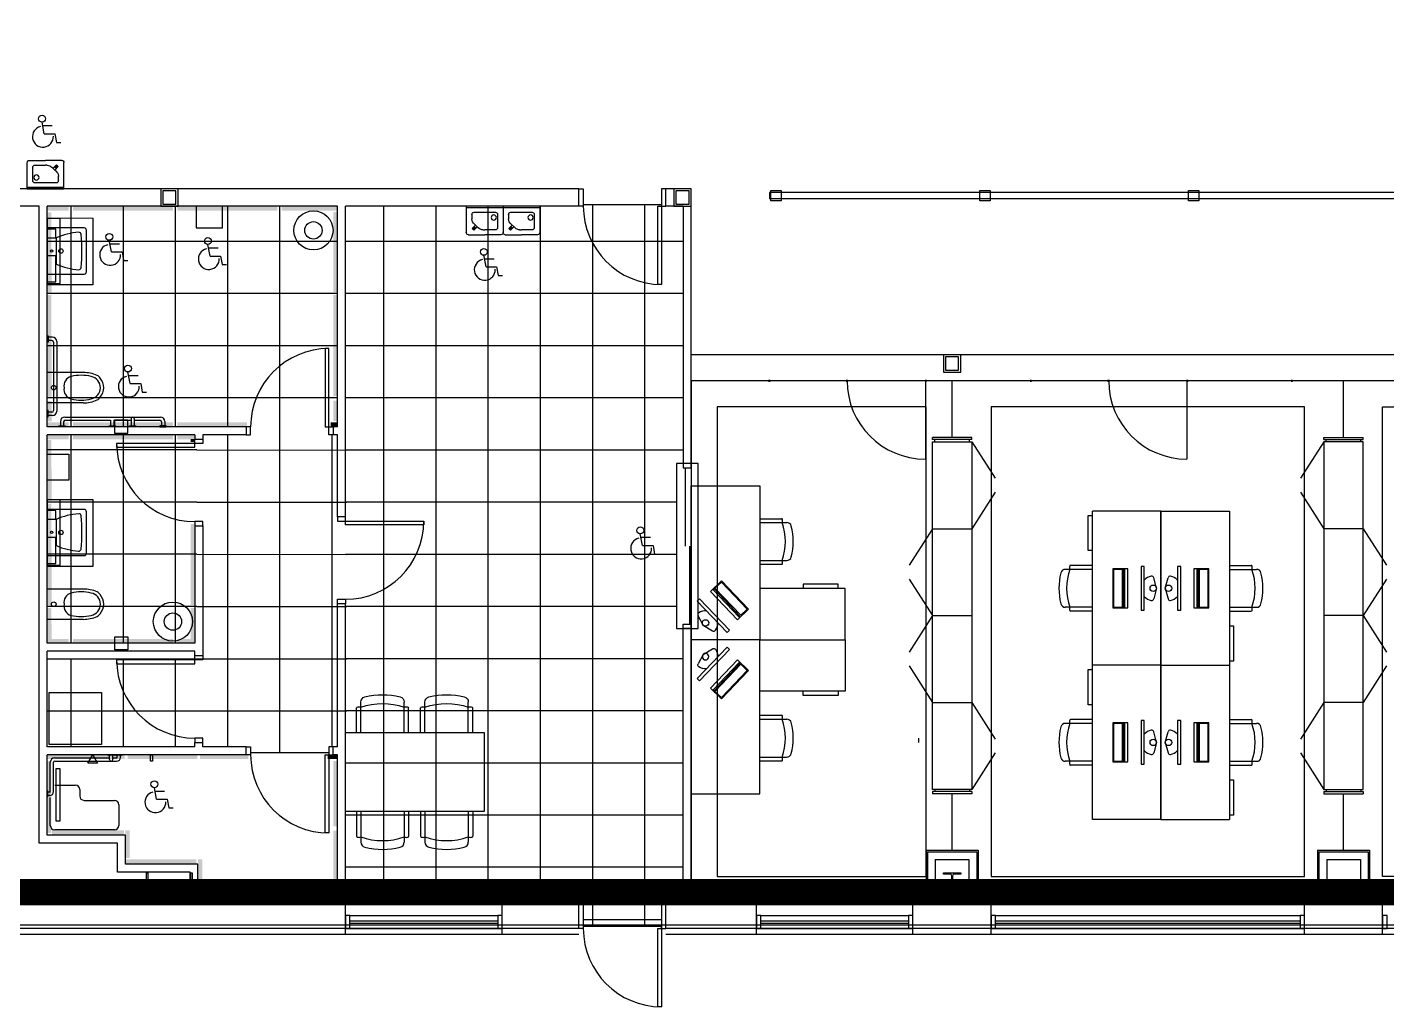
# Model space of a CAD drawing. Header units: inches. Extents: x -233729 to 737493, y -275239 to 196021.
# Drawn here: x 518269 to 534152, y -3714 to 7735 of the extents above; entities that cross this region are included whole.
import ezdxf

# ---------------------------------------------------------------- set-up
doc = ezdxf.new("R2010")
doc.units = ezdxf.units.IN
doc.header["$MEASUREMENT"] = 0
doc.linetypes.add('SHIDDEN', pattern=[0.09375, 0.0625, -0.03125])
for name, color, linetype in [('_FL_AREAS', 92, 'Continuous'), ('_FL_NEW WH_WALLS', 1, 'Continuous'), ('CONT-L', 2, 'Continuous'), ('FURN', 5, 'Continuous')]:
    doc.layers.add(name, color=color, linetype=linetype)
doc.layers.add('PR-BLDG', color=18, linetype='Continuous', lineweight=30)

# ---------------------------------------------------------------- blocks, each defined once
blk = doc.blocks.new('A$Cd2fab3cb')
at = {"layer": 'PR-BLDG', "const_width": 1}
blk.add_lwpolyline([(-568.842, -884.207), (-414.586, 67.217), (0, 0), (-154.28, -951.574), (-568.867, -884.357)], dxfattribs=at)
blk = doc.blocks.new('ewc')
at = {"layer": 'CONT-L'}
for p, q in [((-8.45, 0), (8.45, 0)), ((-8.45, 0), (-8.45, -12.1)), ((8.45, 0), (8.45, -12.1)), ((-8.45, -0.75), (8.45, -0.75)), ((-5.9, -3.75), (-5.9, -9.9)), ((4.9, -2.75), (-4.9, -2.75)), ((5.9, -3.75), (5.9, -5.87)), ((-4.9, -10.9), (0, -10.9)), ((0.74, -10.9), (0, -10.9)), ((4.72, -8.2), (2.94, -9.98)), ((4.97, -11.02), (3.44, -9.48)), ((4.88, -9.29), (4.06, -10.11)), ((5.03, -9.43), (4.21, -10.25)), ((5.79, -10.2), (4.26, -8.66)), ((5.79, -10.2), (4.97, -11.02)), ((-7.45, -13.1), (0, -13.1)), ((7.45, -13.1), (0, -13.1))]:
    blk.add_line(p, q, dxfattribs=at)
for centre, radius in [((-4.18, -5.23), 1.19), ((4.97, -10.2), 0.371)]:
    blk.add_circle(centre, radius, dxfattribs=at)
for centre, radius, start, end in [((-4.9, -3.75), 1, 90, 180), ((2.92, -5.83), 2.98, 307.24504, 359.22069), ((4.9, -3.75), 1, 0, 90), ((-7.45, -12.1), 1, 180, 270), ((-4.9, -9.9), 1, 180, 270), ((0.63, -7.47), 3.41, 272.77094, 312.46909), ((7.45, -12.1), 1, 270, 0)]:
    blk.add_arc(centre, radius, start, end, dxfattribs=at)
blk = doc.blocks.new('HC')
at = {"layer": 'CONT-L'}
for p, q in [((-0.23, 0), (-1.24, 5.33)), ((-0.85, 3.73), (3.46, 3.73)), ((-0.23, 0), (4.63, 0)), ((4.63, 0), (5.37, -3.97)), ((5.37, -3.97), (7.34, -3.97))]:
    blk.add_line(p, q, dxfattribs=at)
blk.add_circle((-1.24, 6.91), 1.58, dxfattribs=at)
blk.add_arc((-0.82, -1.36), 4.81, 103.34245, 2.70202, dxfattribs=at)
blk = doc.blocks.new('COMPUTER')
at = {"layer": 'FURN'}
for q in [(18.84, 4.82), (18.84, -4.82)]:
    blk.add_line((20.12, 0), q, dxfattribs=at)
for points in [[(7, 9), (0, 9), (0, -9), (7, -9)], [(0.37, -8.63), (4.5, -8.63), (4.5, 8.62), (0.37, 8.62)], [(5, -8.63), (5.62, -8.63), (5.62, 8.62), (5, 8.62)], [(14.5, 10), (13, 10), (13, -10), (14.5, -10)]]:
    blk.add_lwpolyline(points, close=True, dxfattribs=at)
blk.add_circle((18.62, 0), 1.5, dxfattribs=at)
for centre, radius, start, end in [((18.62, 0), 5.62, 99.35592, 137.16657), ((17.87, 4.56), 1, 14.93142, 99.35592), ((18.62, 0), 5.62, 222.83343, 260.64408), ((17.87, -4.56), 1, 260.64408, 345.06858)]:
    blk.add_arc(centre, radius, start, end, dxfattribs=at)
blk = doc.blocks.new('wall hung wc')
at = {"layer": 'CONT-L'}
for p, q in [((-6.98, -16.63), (-6.98, -0.06)), ((-6.98, -0.06), (6.98, -0.06)), ((6.98, -16.63), (6.98, -0.06))]:
    blk.add_line(p, q, dxfattribs=at)
blk.add_circle((0, -3.06), 1.07, dxfattribs=at)
for centre, radius, start, end in [((13.31, -15.68), 19.02, 165.90349, 194.09651), ((-0.9, -12.11), 4.36, 78.0886, 165.90349), ((0.9, -12.11), 4.36, 14.09651, 101.9114), ((-13.31, -15.68), 19.02, 345.90349, 14.09651), ((8.2, -16.75), 15.18, 179.55, 204.34061), ((-8.2, -16.75), 15.18, 335.65939, 0.45), ((-2.27, -21.49), 3.68, 204.34061, 234.38619), ((-0.12, -19.43), 5.09, 190.02011, 271.39518), ((0.55, -17.55), 8.53, 234.38619, 266.29734), ((0.12, -19.43), 5.09, 268.60482, 349.97989), ((-0.55, -17.55), 8.53, 273.70266, 305.61381), ((2.27, -21.49), 3.68, 305.61381, 335.65939)]:
    blk.add_arc(centre, radius, start, end, dxfattribs=at)
blk = doc.blocks.new('20x18lav')
at = {"layer": 'CONT-L'}
for points in [[(-9.96, -15.98, 0.414214), (-8.96, -16.98), (8.96, -16.98, 0.414214), (9.96, -15.98), (9.96, 0), (-9.96, 0)], [(-8.08, -13.62, 0.410825), (-7.17, -14.69, 0.044344), (7.17, -14.71, 0.411295), (8.08, -13.63, 0.084866), (5.64, -3.93), (-5.64, -3.93, 0.084515)]]:
    blk.add_lwpolyline(points, format="xyb", close=True, dxfattribs=at)
for centre, radius in [((0, -5.96), 0.945), ((0, -1.96), 0.509)]:
    blk.add_circle(centre, radius, dxfattribs=at)
blk = doc.blocks.new('48grab')
at = {"layer": 'CONT-L'}
for p, q in [((-24.5625, 0.5), (-21.6875, 0.5)), ((-24.5625, 0), (-24.5625, 0.5)), ((-21.6875, 0), (-24.5625, 0)), ((-23.875, 2.5), (-23.875, 0.5)), ((-22.375, 2.25), (-22.375, 0.5)), ((-21.875, 4.5), (22.125, 4.5)), ((-21.6875, 0.5), (-21.6875, 0)), ((-21.625, 3), (-0.75, 3)), ((-1.4375, 0), (-1.4375, 0.5)), ((-1.4375, 0.5), (1.4375, 0.5)), ((1.4375, 0), (-1.4375, 0)), ((-0.75, 3), (-0.75, 0.5)), ((0.75, 3), (8.625, 3)), ((0.75, 3), (0.75, 0.5)), ((1.4375, 0.5), (1.4375, 0)), ((7.9375, 0), (7.9375, 0.5)), ((7.9375, 0.5), (10.8125, 0.5)), ((10.8125, 0), (7.9375, 0)), ((8.625, 3.75), (8.625, 0.5)), ((10.125, 3.75), (10.125, 0.5)), ((10.125, 3), (21.875, 3)), ((10.8125, 0.5), (10.8125, 0)), ((21.9375, 0.5), (21.9375, 0)), ((24.8125, 0.5), (21.9375, 0.5)), ((21.9375, 0), (24.8125, 0)), ((22.625, 2.25), (22.625, 0.5)), ((24.125, 2.5), (24.125, 0.5)), ((24.8125, 0), (24.8125, 0.5))]:
    blk.add_line(p, q, dxfattribs=at)
for centre, radius, start, end in [((-21.875, 2.5), 2, 90, 180), ((-21.625, 2.25), 0.75, 90, 180), ((9.375, 3.75), 0.75, 0, 180), ((21.875, 2.25), 0.75, 0, 90), ((22.125, 2.5), 2, 0, 90)]:
    blk.add_arc(centre, radius, start, end, dxfattribs=at)
blk = doc.blocks.new('36GRAB')
at = {"layer": 'CONT-L'}
for p, q in [((-18.6875, 0), (-18.6875, 0.5)), ((-18.6875, 0.5), (-15.8125, 0.5)), ((-15.8125, 0), (-18.6875, 0)), ((-18, 2.5), (-18, 0.5)), ((-16.5, 2.25), (-16.5, 0.5)), ((-16, 4.5), (16, 4.5)), ((-15.8125, 0.5), (-15.8125, 0)), ((-15.75, 3), (15.75, 3)), ((18.625, 0.5), (15.75, 0.5)), ((15.75, 0.5), (15.75, 0)), ((15.75, 0), (18.625, 0)), ((16.5, 2.25), (16.5, 0.5)), ((18, 2.5), (18, 0.5)), ((18.625, 0), (18.625, 0.5))]:
    blk.add_line(p, q, dxfattribs=at)
for centre, radius, start, end in [((-16, 2.5), 2, 90, 180), ((-15.75, 2.25), 0.75, 90, 180), ((15.75, 2.25), 0.75, 0, 90), ((16, 2.5), 2, 0, 90)]:
    blk.add_arc(centre, radius, start, end, dxfattribs=at)
blk = doc.blocks.new('A$C61e42c62')
at = {"layer": '_FL_NEW WH_WALLS'}
h = blk.add_hatch(color=256, dxfattribs=at)
h.dxf.hatch_style = 1
h.paths.add_polyline_path([(3565.68, 3072.83), (3555.75, 3072.83), (3555.75, 3070.83), (3565.68, 3070.83)])
h = blk.add_hatch(color=256, dxfattribs=at)
h.dxf.hatch_style = 1
h.paths.add_polyline_path([(3613.68, 3072.83), (3567.68, 3072.83), (3567.68, 3070.83), (3613.68, 3070.83)])
h = blk.add_hatch(color=256, dxfattribs=at)
h.dxf.hatch_style = 1
h.paths.add_polyline_path([(3661.68, 3072.83), (3615.68, 3072.83), (3615.68, 3070.83), (3661.68, 3070.83)])
h = blk.add_hatch(color=256, dxfattribs=at)
h.dxf.hatch_style = 1
h.paths.add_polyline_path([(3689.38, 3072.83), (3663.68, 3072.83), (3663.68, 3070.83), (3689.38, 3070.83)])
h = blk.add_hatch(color=256, dxfattribs=at)
h.dxf.hatch_style = 1
h.paths.add_polyline_path([(3557.8, 3033.26), (3557.78, 3070.06), (3555.78, 3070.06), (3555.8, 3033.26)])
h = blk.add_hatch(color=256, dxfattribs=at)
h.dxf.hatch_style = 1
h.paths.add_polyline_path([(3689.39, 3033.34), (3689.37, 3070.13), (3687.37, 3070.13), (3687.39, 3033.34)])
h = blk.add_hatch(color=256, dxfattribs=at)
h.dxf.hatch_style = 1
h.paths.add_polyline_path([(3557.8, 2985.26), (3557.78, 3031.9), (3555.78, 3031.9), (3555.8, 2985.26)])
h = blk.add_hatch(color=256, dxfattribs=at)
h.dxf.hatch_style = 1
h.paths.add_polyline_path([(3689.39, 2985.34), (3689.37, 3031.97), (3687.37, 3031.97), (3687.39, 2985.34)])
h = blk.add_hatch(color=256, dxfattribs=at)
h.dxf.hatch_style = 1
h.paths.add_polyline_path([(3557.8, 2973.86), (3557.8, 2983.26), (3555.8, 2983.26), (3555.8, 2973.86)])
h = blk.add_hatch(color=256, dxfattribs=at)
h.dxf.hatch_style = 1
h.paths.add_polyline_path([(3689.39, 2973.94), (3689.39, 2983.34), (3687.39, 2983.34), (3687.39, 2973.94)])
h = blk.add_hatch(color=256, dxfattribs=at)
h.dxf.hatch_style = 1
h.paths.add_polyline_path([(3565.69, 2973.32), (3555.75, 2973.32), (3555.75, 2971.32), (3565.69, 2971.32)])
h = blk.add_hatch(color=256, dxfattribs=at)
h.dxf.hatch_style = 1
h.paths.add_polyline_path([(3613.69, 2973.32), (3567.69, 2973.32), (3567.69, 2971.32), (3613.69, 2971.32)])
h = blk.add_hatch(color=256, dxfattribs=at)
h.dxf.hatch_style = 1
h.paths.add_polyline_path([(3647.74, 2973.32), (3615.69, 2973.32), (3615.69, 2971.32), (3647.74, 2971.32)])
h = blk.add_hatch(color=256, dxfattribs=at)
h.dxf.hatch_style = 1
h.paths.add_polyline_path([(3689.38, 2973.32), (3686.24, 2973.32), (3686.24, 2971.32), (3689.38, 2971.32)])
h = blk.add_hatch(color=256, dxfattribs=at)
h.dxf.hatch_style = 1
h.paths.add_polyline_path([(3565.69, 2967.51), (3555.75, 2967.51), (3555.75, 2965.51), (3565.69, 2965.51)])
h = blk.add_hatch(color=256, dxfattribs=at)
h.dxf.hatch_style = 1
h.paths.add_polyline_path([(3557.8, 2937.28), (3557.78, 2965.22), (3555.78, 2965.22), (3555.8, 2937.28)])
h = blk.add_hatch(color=256, dxfattribs=at)
h.dxf.hatch_style = 1
h.paths.add_polyline_path([(3613.69, 2967.51), (3567.69, 2967.51), (3567.69, 2965.51), (3613.69, 2965.51)])
h = blk.add_hatch(color=256, dxfattribs=at)
h.dxf.hatch_style = 1
h.paths.add_polyline_path([(3623.75, 2967.51), (3615.69, 2967.51), (3615.69, 2965.51), (3623.75, 2965.51)])
h = blk.add_hatch(color=256, dxfattribs=at)
h.dxf.hatch_style = 1
h.paths.add_polyline_path([(3623.76, 2965.68), (3623.74, 2964.4), (3621.74, 2964.4), (3621.76, 2965.68)])
h = blk.add_hatch(color=256, dxfattribs=at)
h.dxf.hatch_style = 1
h.paths.add_polyline_path([(3557.8, 2889.28), (3557.78, 2935.92), (3555.78, 2935.92), (3555.8, 2889.28)])
h = blk.add_hatch(color=256, dxfattribs=at)
h.dxf.hatch_style = 1
h.paths.add_polyline_path([(3623.76, 2889.28), (3623.74, 2926.61), (3621.74, 2926.61), (3621.76, 2889.28)])
h = blk.add_hatch(color=256, dxfattribs=at)
h.dxf.hatch_style = 1
h.paths.add_polyline_path([(3557.8, 2871.7), (3557.78, 2887.92), (3555.78, 2887.92), (3555.8, 2871.7)])
h = blk.add_hatch(color=256, dxfattribs=at)
h.dxf.hatch_style = 1
h.paths.add_polyline_path([(3623.76, 2871.7), (3623.74, 2887.92), (3621.74, 2887.92), (3621.76, 2871.7)])
h = blk.add_hatch(color=256, dxfattribs=at)
h.dxf.hatch_style = 1
h.paths.add_polyline_path([(3565.69, 2873.71), (3555.75, 2873.71), (3555.75, 2871.71), (3565.69, 2871.71)])
h = blk.add_hatch(color=256, dxfattribs=at)
h.dxf.hatch_style = 1
h.paths.add_polyline_path([(3613.69, 2873.71), (3567.69, 2873.71), (3567.69, 2871.71), (3613.69, 2871.71)])
h = blk.add_hatch(color=256, dxfattribs=at)
h.dxf.hatch_style = 1
h.paths.add_polyline_path([(3623.75, 2873.71), (3615.69, 2873.71), (3615.69, 2871.71), (3623.75, 2871.71)])
h = blk.add_hatch(color=256, dxfattribs=at)
h.dxf.hatch_style = 1
h.paths.add_polyline_path([(3591.45, 2820.45), (3556, 2820.45), (3556, 2818.45), (3591.45, 2818.45)])
h = blk.add_hatch(color=256, dxfattribs=at)
h.dxf.hatch_style = 1
h.paths.add_polyline_path([(3624.79, 2820.46), (3592.76, 2820.46), (3592.76, 2818.46), (3624.79, 2818.46)])
h = blk.add_hatch(color=256, dxfattribs=at)
h.dxf.hatch_style = 1
h.paths.add_polyline_path([(3648.27, 2820.45), (3626.03, 2820.45), (3626.03, 2818.45), (3648.27, 2818.45)])
h = blk.add_hatch(color=256, dxfattribs=at)
h.dxf.hatch_style = 1
h.paths.add_polyline_path([(3689.41, 2820.44), (3684.84, 2820.44), (3684.84, 2818.44), (3689.41, 2818.44)])
h = blk.add_hatch(color=256, dxfattribs=at)
h.dxf.hatch_style = 1
h.paths.add_polyline_path([(3557.76, 2784.45), (3557.76, 2817.5), (3555.76, 2817.5), (3555.76, 2784.45)])
h = blk.add_hatch(color=256, dxfattribs=at)
h.dxf.hatch_style = 1
h.paths.add_polyline_path([(3689.45, 2787.46), (3689.43, 2817.59), (3687.43, 2817.59), (3687.45, 2787.46)])
h = blk.add_hatch(color=256, dxfattribs=at)
h.dxf.hatch_style = 1
h.paths.add_polyline_path([(3591.07, 2785.69), (3558.09, 2785.69), (3558.09, 2783.69), (3591.07, 2783.69)])
h = blk.add_hatch(color=256, dxfattribs=at)
h.dxf.hatch_style = 1
h.paths.add_polyline_path([(3593.81, 2772.94), (3593.81, 2785.7), (3591.81, 2785.7), (3591.81, 2772.94)])
h = blk.add_hatch(color=256, dxfattribs=at)
h.dxf.hatch_style = 1
h.paths.add_polyline_path([(3689.45, 2755.11), (3689.45, 2785.46), (3687.45, 2785.46), (3687.45, 2755.11)])
h = blk.add_hatch(color=256, dxfattribs=at)
h.dxf.hatch_style = 1
h.paths.add_polyline_path([(3624.35, 2772.32), (3591.82, 2772.32), (3591.82, 2770.32), (3624.35, 2770.32)])
h = blk.add_hatch(color=256, dxfattribs=at)
h.dxf.hatch_style = 1
h.paths.add_polyline_path([(3627.22, 2755.46), (3627.22, 2772.3), (3625.22, 2772.3), (3625.22, 2755.46)])
h = blk.add_hatch(color=256, dxfattribs=at)
h.dxf.hatch_style = 1
h.paths.add_polyline_path([(3658.19, 2754.64), (3625.2, 2754.64), (3625.2, 2752.64), (3658.19, 2752.64)])
h = blk.add_hatch(color=256, dxfattribs=at)
h.dxf.hatch_style = 1
h.paths.add_polyline_path([(3689.41, 2754.64), (3659.52, 2754.64), (3659.52, 2752.64), (3689.41, 2752.64)])
for p, q in [((3800.37, 3080.82), (3460.92, 3080.82)), ((3852, 3080.82), (3840.37, 3080.82)), ((3852, 2954.45), (3852, 3080.82)), ((3552.12, 3072.82), (3540.12, 3072.82)), ((3552.12, 2779.82), (3552.12, 3072.82)), ((3555.75, 2971.32), (3555.75, 3072.82)), ((3689.38, 3072.82), (3555.75, 3072.82)), ((3566.69, 3072.82), (3566.69, 2971.32)), ((3590.69, 3072.82), (3590.69, 2971.32)), ((3614.69, 3072.82), (3614.69, 2971.32)), ((3638.69, 3072.82), (3638.69, 2971.32)), ((3662.69, 3072.82), (3662.69, 2971.32)), ((3689.38, 2971.32), (3689.38, 3072.82)), ((3800.37, 3072.82), (3693, 3072.82)), ((3693, 2929.94), (3693, 3072.82)), ((3710.69, 2752.45), (3710.69, 3072.82)), ((3734.69, 2752.45), (3734.69, 3072.82)), ((3758.69, 2752.45), (3758.69, 3072.82)), ((3758.69, 2752.45), (3758.69, 3072.82)), ((3782.69, 2752.45), (3782.69, 3072.82)), ((3802.37, 3073.62), (3838.37, 3073.62)), ((3806.69, 2741.45), (3806.69, 3073.62)), ((3830.69, 2741.45), (3830.69, 3073.62)), ((3848.37, 3072.82), (3840.37, 3072.82)), ((3555.75, 3067.42), (3576.75, 3067.39)), ((3576.75, 3067.39), (3576.75, 3036.6)), ((3689.38, 3056.63), (3555.75, 3056.63)), ((3848.37, 3056.63), (3693, 3056.63)), ((3576.75, 3036.6), (3555.75, 3036.6)), ((3689.38, 3032.63), (3555.75, 3032.63)), ((3848.37, 3032.63), (3693, 3032.63)), ((3689.38, 3008.63), (3555.75, 3008.63)), ((3848.37, 3008.63), (3693, 3008.63)), ((5064.03, 3004.45), (3852, 3004.45)), ((3923.7, 2992.45), (3852, 2992.45)), ((3887.68, 2992.95), (3887.68, 2991.95)), ((3888, 2992.95), (3888, 2991.95)), ((3923.37, 2992.95), (3923.37, 2991.95)), ((3923.7, 2992.95), (3923.7, 2991.95)), ((3959.7, 2992.95), (3959.7, 2991.95)), ((4044, 2992.45), (3959.7, 2992.45)), ((3959.7, 2992.45), (3959.7, 2956.45)), ((3959.9, 2992.95), (3959.9, 2991.95)), ((3972, 2966.45), (3972, 2992.45)), ((4008, 2992.95), (4008, 2991.95)), ((4008.21, 2992.95), (4008.21, 2991.95)), ((4043.67, 2992.95), (4043.67, 2991.95)), ((4044, 2992.95), (4044, 2991.95)), ((4080, 2992.95), (4080, 2991.95)), ((4224.5, 2992.45), (4080, 2992.45)), ((4080, 2992.45), (4080, 2956.45)), ((4080.2, 2992.95), (4080.2, 2991.95)), ((4128, 2992.95), (4128, 2991.95)), ((4128.26, 2992.95), (4128.26, 2991.95)), ((4152, 2966.45), (4152, 2992.45)), ((3689.38, 2984.63), (3555.75, 2984.63)), ((3848.37, 2984.63), (3693, 2984.63)), ((3647.38, 2971.32), (3555.75, 2971.32)), ((3662.69, 2971.32), (3662.69, 2821.47)), ((3689.38, 2971.32), (3687.37, 2971.32)), ((3555.75, 2871.7), (3555.75, 2967.7)), ((3623.75, 2967.7), (3555.75, 2967.7)), ((3566.69, 2967.7), (3566.69, 2871.7)), ((3590.69, 2967.7), (3590.69, 2871.7)), ((3614.69, 2967.7), (3614.69, 2871.7)), ((3623.75, 2967.7), (3623.75, 2965.7)), ((3627.37, 2967.7), (3627.37, 2965.7)), ((3647.38, 2967.7), (3627.37, 2967.7)), ((3638.69, 2967.7), (3638.69, 2824.07)), ((3686.69, 2967.7), (3686.69, 2824.07)), ((3689.38, 2967.7), (3687.37, 2967.7)), ((3689.38, 2929.94), (3689.38, 2967.7)), ((3981, 2966.45), (3963, 2966.45)), ((3963, 2965.45), (3963, 2966.45)), ((3981, 2965.45), (3963, 2965.45)), ((3964, 2964.45), (3964, 2965.45)), ((3980, 2964.45), (3980, 2965.45)), ((3981, 2965.45), (3981, 2966.45)), ((3981, 2964.45), (3991.82, 2947.62)), ((4143, 2964.45), (4132.18, 2947.62)), ((4143, 2966.45), (4161, 2966.45)), ((4143, 2965.45), (4143, 2966.45)), ((4143, 2965.45), (4161, 2965.45)), ((4144, 2964.45), (4144, 2965.45)), ((4160, 2964.45), (4160, 2965.45)), ((4161, 2965.45), (4161, 2966.45)), ((3624.69, 2960.65), (3555.75, 2960.65)), ((3624.69, 2960.65), (3693.69, 2960.63)), ((3848.37, 2960.63), (3693, 2960.63)), ((3849.19, 2952.45), (3849.19, 2916.45)), ((3852, 2873.31), (3852, 2944.18)), ((3852, 2944.18), (3883.5, 2944.18)), ((3883.5, 2944.18), (3883.5, 2873.31)), ((3991.82, 2941.27), (3981, 2924.45)), ((4132.18, 2941.27), (4143, 2924.45)), ((3555.75, 2937.91), (3576.75, 2937.88)), ((3624.69, 2936.65), (3555.75, 2936.65)), ((3576.75, 2937.88), (3576.75, 2907.09)), ((3624.69, 2936.65), (3693.69, 2936.63)), ((3845.19, 2936.63), (3693, 2936.63)), ((3883.5, 2929.04), (3893.59, 2929.04)), ((3883.5, 2927.27), (3895.96, 2927.27)), ((4034.53, 2914.33), (4034.53, 2930.48)), ((4034.53, 2930.48), (4036.5, 2930.48)), ((4068, 2932.45), (4036.5, 2932.45)), ((4036.5, 2861.57), (4036.5, 2932.45)), ((4068, 2932.45), (4068, 2861.57)), ((4068, 2861.57), (4068, 2932.45)), ((4068, 2932.45), (4099.5, 2932.45)), ((4099.5, 2932.45), (4099.5, 2861.57)), ((3623.75, 2925.7), (3623.75, 2871.7)), ((3627.37, 2925.7), (3627.37, 2866.07)), ((3963, 2924.45), (3952.18, 2907.62)), ((3963, 2924.45), (3981, 2924.45)), ((4161, 2924.45), (4143, 2924.45)), ((4161, 2924.45), (4171.82, 2907.62)), ((3851.19, 2916.45), (3851.19, 2880.45)), ((4036.5, 2914.33), (4034.53, 2914.33)), ((3624.69, 2912.65), (3555.75, 2912.65)), ((3624.69, 2912.65), (3693.69, 2912.63)), ((3845.19, 2912.63), (3693, 2912.63)), ((3883.5, 2909.82), (3895.96, 2909.82)), ((3883.5, 2908.05), (3893.59, 2908.05)), ((3576.75, 2907.09), (3555.75, 2907.09)), ((4036.5, 2905.73), (4024.03, 2905.73)), ((4036.5, 2907.5), (4026.4, 2907.5)), ((4099.5, 2907.5), (4109.6, 2907.5)), ((4099.5, 2905.73), (4111.97, 2905.73)), ((3922.87, 2896.94), (3883.5, 2896.94)), ((3919.61, 2898.9), (3903.47, 2898.9)), ((3903.47, 2898.9), (3903.47, 2896.94)), ((3919.61, 2896.94), (3919.61, 2898.9)), ((3922.87, 2873.31), (3922.87, 2896.94)), ((3952.18, 2901.27), (3963, 2884.45)), ((4171.82, 2901.27), (4161, 2884.45)), ((3689.38, 2824.07), (3689.38, 2889.94)), ((3693, 2752.45), (3693, 2889.94)), ((3624.69, 2888.65), (3555.75, 2888.65)), ((3624.69, 2888.65), (3693.69, 2888.63)), ((3845.19, 2888.63), (3693, 2888.63)), ((3963, 2884.45), (3952.18, 2867.62)), ((3963, 2884.45), (3981, 2884.45)), ((4036.5, 2888.28), (4024.03, 2888.28)), ((4036.5, 2886.51), (4026.4, 2886.51)), ((4099.5, 2888.28), (4111.97, 2888.28)), ((4099.5, 2886.51), (4109.6, 2886.51)), ((4161, 2884.45), (4143, 2884.45)), ((4161, 2884.45), (4171.82, 2867.62)), ((3848.37, 2752.45), (3848.37, 2878.45)), ((3852, 2752.45), (3852, 2878.45)), ((4099.5, 2879.68), (4101.47, 2879.68)), ((4101.47, 2879.68), (4101.47, 2863.54)), ((3623.75, 2871.7), (3555.75, 2871.7)), ((3883.5, 2873.31), (3852, 2873.31)), ((3852, 2873.31), (3852, 2802.45)), ((3883.5, 2873.31), (3852, 2873.31)), ((3883.5, 2802.45), (3883.5, 2873.31)), ((3883.5, 2873.31), (3922.87, 2873.31)), ((3883.5, 2873.31), (3922.87, 2873.31)), ((3922.87, 2873.31), (3922.87, 2849.69)), ((3555.75, 2824.07), (3555.75, 2868.07)), ((3623.75, 2868.07), (3555.75, 2868.07)), ((3555.75, 2864.63), (3693.69, 2864.63)), ((3566.69, 2864.63), (3566.69, 2824.07)), ((3590.69, 2864.63), (3590.69, 2824.07)), ((3614.69, 2864.63), (3614.69, 2824.07)), ((3623.75, 2866.07), (3623.75, 2868.07)), ((3627.37, 2864.07), (3623.75, 2864.07)), ((3848.37, 2864.63), (3693, 2864.63)), ((3952.18, 2861.27), (3963, 2844.45)), ((4034.53, 2843.46), (4034.53, 2859.6)), ((4034.53, 2859.6), (4036.5, 2859.6)), ((4068, 2861.57), (4036.5, 2861.57)), ((4036.5, 2790.7), (4036.5, 2861.57)), ((4068, 2861.57), (4036.5, 2861.57)), ((4068, 2790.7), (4068, 2861.57)), ((4068, 2861.57), (4068, 2790.7)), ((4068, 2861.57), (4099.5, 2861.57)), ((4068, 2790.7), (4068, 2861.57)), ((4068, 2861.57), (4099.5, 2861.57)), ((4101.47, 2863.54), (4099.5, 2863.54)), ((4099.5, 2861.57), (4099.5, 2790.7)), ((4171.82, 2861.27), (4161, 2844.45)), ((3922.87, 2849.69), (3883.5, 2849.69)), ((3903.47, 2847.72), (3903.47, 2849.69)), ((3919.61, 2847.72), (3903.47, 2847.72)), ((3919.61, 2849.69), (3919.61, 2847.72)), ((3555.75, 2840.63), (3693.69, 2840.63)), ((3848.37, 2840.63), (3693, 2840.63)), ((3698.06, 2830.45), (3698.06, 2841.98)), ((3700.09, 2830.45), (3700.09, 2844.69)), ((3720.03, 2830.45), (3720.03, 2844.69)), ((3722.05, 2830.45), (3722.05, 2841.98)), ((3727.53, 2830.45), (3727.53, 2841.98)), ((3729.55, 2830.45), (3729.55, 2844.69)), ((3749.49, 2830.45), (3749.49, 2844.69)), ((3751.52, 2830.45), (3751.52, 2841.98)), ((3963, 2844.45), (3981, 2844.45)), ((3981, 2844.45), (3991.82, 2827.62)), ((4036.5, 2843.46), (4034.53, 2843.46)), ((4143, 2844.45), (4132.18, 2827.62)), ((4161, 2844.45), (4143, 2844.45)), ((3883.5, 2838.57), (3893.59, 2838.57)), ((3883.5, 2836.8), (3895.96, 2836.8)), ((4036.5, 2834.86), (4024.03, 2834.86)), ((4036.5, 2836.63), (4026.4, 2836.63)), ((4099.5, 2836.63), (4109.6, 2836.63)), ((4099.5, 2834.86), (4111.97, 2834.86)), ((3757, 2830.45), (3693, 2830.45)), ((3693, 2794.45), (3693, 2830.45)), ((3693, 2794.45), (3693, 2830.45)), ((3757, 2794.45), (3757, 2830.45)), ((3757, 2794.45), (3757, 2830.45)), ((3956.75, 2826.07), (3956.75, 2828.04)), ((3623.75, 2824.07), (3555.75, 2824.07)), ((3647.38, 2820.45), (3555.75, 2820.45)), ((3555.75, 2783.45), (3555.75, 2820.45)), ((3583.73, 2820.32), (3583.73, 2820.45)), ((3586.61, 2820.2), (3583.86, 2820.2)), ((3584.48, 2818.2), (3584.48, 2820.2)), ((3585.98, 2818.2), (3585.98, 2820.2)), ((3586.73, 2820.45), (3586.73, 2820.32)), ((3587.25, 2820.32), (3587.25, 2820.45)), ((3590.13, 2820.2), (3587.38, 2820.2)), ((3588, 2819.2), (3588, 2820.2)), ((3589.5, 2819.2), (3589.5, 2820.2)), ((3590.25, 2820.45), (3590.25, 2820.32)), ((3623.75, 2824.07), (3623.75, 2826.07)), ((3627.37, 2824.07), (3627.37, 2826.07)), ((3647.38, 2824.07), (3627.37, 2824.07)), ((3649.37, 2821.47), (3685.37, 2821.47)), ((3689.38, 2820.45), (3687.37, 2820.45)), ((3689.38, 2824.07), (3687.37, 2824.07)), ((3689.38, 2752.45), (3689.38, 2820.45)), ((3991.82, 2821.27), (3981, 2804.45)), ((4132.18, 2821.27), (4143, 2804.45)), ((3557.25, 2803.45), (3557.25, 2816.95)), ((3558.75, 2803.45), (3558.75, 2816.95)), ((3559.25, 2818.95), (3584.48, 2818.95)), ((3559.25, 2817.45), (3587.75, 2817.45)), ((3585.98, 2818.95), (3587.75, 2818.95)), ((3848.37, 2816.63), (3693, 2816.63)), ((3883.5, 2819.35), (3895.96, 2819.35)), ((3883.5, 2817.58), (3893.59, 2817.58)), ((4036.5, 2817.41), (4024.03, 2817.41)), ((4036.5, 2815.64), (4026.4, 2815.64)), ((4099.5, 2817.41), (4111.97, 2817.41)), ((4099.5, 2815.64), (4109.6, 2815.64)), ((4099.5, 2808.81), (4101.47, 2808.81)), ((4101.47, 2808.81), (4101.47, 2792.66)), ((3555.75, 2803.95), (3555.88, 2803.95)), ((3556, 2803.82), (3556, 2801.07)), ((3557, 2803.2), (3556, 2803.2)), ((3557, 2801.7), (3556, 2801.7)), ((3557.25, 2803.45), (3557.25, 2805.45)), ((3559.25, 2806.45), (3568.75, 2806.45)), ((3570.75, 2804.45), (3570.75, 2801.45)), ((3852, 2802.45), (3883.5, 2802.45)), ((3981, 2803.45), (3963, 2803.45)), ((3963, 2803.45), (3963, 2802.45)), ((3981, 2802.45), (3963, 2802.45)), ((3964, 2804.45), (3964, 2803.45)), ((3972, 2776.45), (3972, 2802.45)), ((3980, 2804.45), (3980, 2803.45)), ((3981, 2803.45), (3981, 2802.45)), ((4143, 2803.45), (4161, 2803.45)), ((4143, 2803.45), (4143, 2802.45)), ((4143, 2802.45), (4161, 2802.45)), ((4144, 2804.45), (4144, 2803.45)), ((4152, 2776.45), (4152, 2802.45)), ((4160, 2804.45), (4160, 2803.45)), ((4161, 2803.45), (4161, 2802.45)), ((3555.88, 2800.95), (3555.75, 2800.95)), ((3557.25, 2787.95), (3557.25, 2800.71)), ((3572.75, 2799.45), (3586.75, 2799.45)), ((3588.75, 2797.45), (3588.75, 2787.95)), ((3693, 2794.45), (3757, 2794.45)), ((3848.37, 2792.63), (3693, 2792.63)), ((3698.06, 2794.45), (3698.06, 2782.91)), ((3700.09, 2794.45), (3700.09, 2780.2)), ((3720.03, 2794.45), (3720.03, 2780.2)), ((3722.05, 2794.45), (3722.05, 2782.91)), ((3727.53, 2794.45), (3727.53, 2782.91)), ((3729.55, 2794.45), (3729.55, 2780.2)), ((3749.49, 2794.45), (3749.49, 2780.2)), ((3751.52, 2794.45), (3751.52, 2782.91)), ((4068, 2790.7), (4036.5, 2790.7)), ((4068, 2790.7), (4099.5, 2790.7)), ((4101.47, 2792.66), (4099.5, 2792.66)), ((3591.75, 2783.45), (3555.75, 2783.45)), ((3586.75, 2785.95), (3559.25, 2785.95)), ((3591.75, 2770.07), (3591.75, 2783.45)), ((3588.12, 2779.82), (3552.12, 2779.82)), ((3588.12, 2766.45), (3588.12, 2779.82)), ((3960, 2776.45), (3984, 2776.45)), ((3960, 2776.45), (3960, 2752.45)), ((3984, 2776.45), (3984, 2752.45)), ((4140, 2776.45), (4164, 2776.45)), ((4140, 2776.45), (4140, 2752.45)), ((4164, 2776.45), (4164, 2752.45)), ((3960.63, 2775.82), (3983.38, 2775.82)), ((3960.63, 2775.82), (3960.63, 2752.45)), ((3964.25, 2772.2), (3979.75, 2772.2)), ((3964.25, 2772.2), (3964.25, 2752.45)), ((3979.75, 2772.2), (3979.75, 2752.45)), ((3983.38, 2775.82), (3983.38, 2752.45)), ((4140.62, 2775.82), (4163.37, 2775.82)), ((4140.62, 2775.82), (4140.62, 2752.45)), ((4144.25, 2772.2), (4159.75, 2772.2)), ((4144.25, 2772.2), (4144.25, 2752.45)), ((4159.75, 2772.2), (4159.75, 2752.45)), ((4163.37, 2775.82), (4163.37, 2752.45)), ((3621.54, 2766.45), (3588.12, 2766.45)), ((3625.16, 2770.07), (3591.75, 2770.07)), ((3621.54, 2752.45), (3621.54, 2766.45)), ((3625.16, 2752.45), (3625.16, 2770.07)), ((3848.37, 2768.63), (3693, 2768.63)), ((3612, 2759.76), (3612, 2760.13)), ((3752.37, 2752.45), (2400, 2752.45)), ((3800.37, 2752.45), (2448, 2752.45)), ((3693, 2737.7), (3693, 2752.45)), ((3765, 2737.7), (3765, 2752.45)), ((9043.5, 2752.45), (3840.37, 2752.45)), ((3882, 2737.7), (3882, 2752.45)), ((3954, 2737.7), (3954, 2752.45)), ((3990, 2737.7), (3990, 2752.45)), ((4134, 2737.7), (4134, 2752.45)), ((4170, 2737.7), (4170, 2752.45)), ((3695, 2746.45), (3763, 2746.45)), ((3884, 2746.45), (3952, 2746.45)), ((3992, 2746.45), (4132, 2746.45)), ((3800.37, 2740.45), (2448, 2740.45)), ((3695, 2743.95), (3763, 2743.95)), ((3695, 2742.95), (3763, 2742.95)), ((3695, 2740.45), (3763, 2740.45)), ((3802.37, 2744.63), (3838.37, 2744.63)), ((3838.37, 2741.45), (3802.37, 2741.45)), ((3838.37, 2740.45), (3838.37, 2741.45)), ((9055.5, 2740.45), (3840.37, 2740.45)), ((3884, 2743.95), (3952, 2743.95)), ((3884, 2742.95), (3952, 2742.95)), ((3884, 2740.45), (3952, 2740.45)), ((3992, 2743.95), (4132, 2743.95)), ((3992, 2742.95), (4132, 2742.95)), ((3992, 2740.45), (4132, 2740.45)), ((3800.37, 2737.7), (2448, 2737.7)), ((9058.25, 2737.7), (3840.37, 2737.7))]:
    blk.add_line(p, q, dxfattribs=at)
for points in [[(3608, 3072.82), (3616, 3072.82), (3616, 3080.82), (3608, 3080.82)], [(3609, 3073.82), (3615, 3073.82), (3615, 3079.82), (3609, 3079.82)], [(3802.37, 3080.82), (3802.37, 3072.82), (3800.37, 3072.82), (3800.37, 3080.82)], [(3840.37, 3072.82), (3840.37, 3080.82), (3838.37, 3080.82), (3838.37, 3072.82)], [(3844, 3072.82), (3852, 3072.82), (3852, 3080.82), (3844, 3080.82)], [(3845, 3073.82), (3851, 3073.82), (3851, 3079.82), (3845, 3079.82)], [(3888, 3076.41), (4272, 3076.41), (4272, 3079.07), (3888, 3079.07)], [(3888.68, 3080), (3893.43, 3080), (3893.43, 3075.25), (3888.68, 3075.25)], [(3984.68, 3080), (3989.43, 3080), (3989.43, 3075.25), (3984.68, 3075.25)], [(4080.68, 3080), (4085.43, 3080), (4085.43, 3075.25), (4080.68, 3075.25)], [(3636.39, 3072.82), (3624.39, 3072.82), (3624.39, 3062.82), (3636.39, 3062.82)], [(3838.37, 3072.82), (3838.37, 3036.82), (3836.62, 3036.82), (3836.62, 3072.82)], [(3685.37, 2971.32), (3685.37, 3007.32), (3683.62, 3007.32), (3683.62, 2971.32)], [(3968, 2996.45), (3976, 2996.45), (3976, 3004.45), (3968, 3004.45)], [(3969, 2997.45), (3975, 2997.45), (3975, 3003.45), (3969, 3003.45)], [(3864, 2764.45), (3960, 2764.45), (3960, 2980.45), (3864, 2980.45)], [(3990, 2764.45), (4134, 2764.45), (4134, 2980.45), (3990, 2980.45)], [(4314, 2764.45), (4170, 2764.45), (4170, 2980.45), (4314, 2980.45)], [(3592.83, 2968.32), (3592.83, 2974.32), (3586.83, 2974.32), (3586.83, 2968.32)], [(3649.37, 2967.7), (3649.37, 2971.32), (3647.38, 2971.32), (3647.38, 2967.7)], [(3687.37, 2971.32), (3687.37, 2967.7), (3685.37, 2967.7), (3685.37, 2971.32)], [(3623.75, 2965.7), (3627.37, 2965.7), (3627.37, 2963.7), (3623.75, 2963.7)], [(3981, 2804.45), (3963, 2804.45), (3963, 2964.45), (3981, 2964.45)], [(4143, 2804.45), (4161, 2804.45), (4161, 2964.45), (4143, 2964.45)], [(3555.75, 2946.7), (3555.75, 2958.7), (3565.75, 2958.7), (3565.75, 2946.7)], [(3623.75, 2963.7), (3587.75, 2963.7), (3587.75, 2961.95), (3623.75, 2961.95)], [(3845.19, 2878.45), (3855.19, 2878.45), (3855.19, 2954.45), (3845.19, 2954.45)], [(3627.37, 2927.7), (3623.75, 2927.7), (3623.75, 2925.7), (3627.37, 2925.7)], [(3693, 2929.94), (3689.38, 2929.94), (3689.38, 2927.94), (3693, 2927.94)], [(3693, 2927.94), (3729, 2927.94), (3729, 2926.19), (3693, 2926.19)], [(3689.38, 2891.94), (3693, 2891.94), (3693, 2889.94), (3689.38, 2889.94)], [(3848.37, 2880.45), (3852, 2880.45), (3852, 2878.45), (3848.37, 2878.45)], [(3586.84, 2874.7), (3592.84, 2874.7), (3592.84, 2868.7), (3586.84, 2868.7)], [(3623.75, 2864.07), (3587.75, 2864.07), (3587.75, 2862.32), (3623.75, 2862.32)], [(3623.75, 2866.07), (3627.37, 2866.07), (3627.37, 2864.07), (3623.75, 2864.07)], [(3556.75, 2825.07), (3556.75, 2849.07), (3580.75, 2849.07), (3580.75, 2825.07)], [(3627.37, 2828.07), (3623.75, 2828.07), (3623.75, 2826.07), (3627.37, 2826.07)], [(3574.5, 2816.55), (3576.75, 2820.45), (3579, 2816.55)], [(3603.25, 2820.45), (3604.25, 2820.45), (3604.25, 2817.45), (3603.25, 2817.45)], [(3649.37, 2824.07), (3649.37, 2820.45), (3647.38, 2820.45), (3647.38, 2824.07)], [(3685.37, 2820.45), (3685.37, 2784.45), (3683.62, 2784.45), (3683.62, 2820.45)], [(3687.37, 2820.45), (3687.37, 2824.07), (3685.37, 2824.07), (3685.37, 2820.45)], [(3559.75, 2789.95), (3561.75, 2789.95), (3561.75, 2813.95), (3559.75, 2813.95)], [(3802.37, 2752.45), (3802.37, 2740.45), (3800.37, 2740.45), (3800.37, 2752.45)], [(3840.37, 2740.45), (3840.37, 2752.45), (3838.37, 2752.45), (3838.37, 2740.45)], [(3693, 2746.45), (3693, 2740.45), (3695, 2740.45), (3695, 2746.45)], [(3763, 2746.45), (3763, 2740.45), (3765, 2740.45), (3765, 2746.45)], [(3882, 2746.45), (3882, 2740.45), (3884, 2740.45), (3884, 2746.45)], [(3952, 2746.45), (3952, 2740.45), (3954, 2740.45), (3954, 2746.45)], [(3990, 2746.45), (3990, 2740.45), (3992, 2740.45), (3992, 2746.45)], [(4132, 2746.45), (4132, 2740.45), (4134, 2740.45), (4134, 2746.45)], [(4170, 2746.45), (4170, 2740.45), (4172, 2740.45), (4172, 2746.45)], [(3838.37, 2740.45), (3838.37, 2704.45), (3836.62, 2704.45), (3836.62, 2740.45)]]:
    blk.add_lwpolyline(points, close=True, dxfattribs=at)
for points in [[(3848.37, 3072.82), (3848.37, 2952.45), (3852, 2952.45), (3852, 2954.45)], [(5064, 2775.82), (5064, 2992.45), (3852, 2992.45), (3852, 2752.45), (4320.62, 2752.45)]]:
    blk.add_lwpolyline(points, dxfattribs=at)
at = {"layer": '_FL_NEW WH_WALLS', "linetype": 'SHIDDEN'}
for points in [[(3555.75, 3037.21), (3561.75, 3037.21), (3561.75, 3067.21), (3555.75, 3067.21)], [(3559.75, 3058.31), (3559.75, 3062.31), (3555.75, 3062.31), (3555.75, 3058.31)], [(3559.75, 3037.97), (3559.75, 3049.97), (3555.75, 3049.97), (3555.75, 3037.97)], [(3555.75, 2907.7), (3561.75, 2907.7), (3561.75, 2937.7), (3555.75, 2937.7)], [(3559.75, 2928.8), (3559.75, 2932.8), (3555.75, 2932.8), (3555.75, 2928.8)], [(3559.75, 2908.46), (3559.75, 2920.46), (3555.75, 2920.46), (3555.75, 2908.46)]]:
    blk.add_lwpolyline(points, close=True, dxfattribs=at)
at = {"layer": '_FL_NEW WH_WALLS'}
for points in [[(3622.5, 2759.95), (3622.5, 2753.75), (3621.86, 2753.75), (3621.86, 2759.03, 0.414214), (3621.13, 2759.76), (3602.88, 2759.76, 0.414214), (3602.14, 2759.03), (3602.14, 2753.75), (3601.5, 2753.75), (3601.5, 2766.15), (3602.14, 2766.15), (3602.14, 2760.87, 0.414214), (3602.88, 2760.13), (3621.13, 2760.13, 0.414214), (3621.86, 2760.87), (3621.86, 2766.15), (3622.5, 2766.15), (3622.5, 2759.95)], [(3972, 2766.14), (3976.04, 2766.14), (3976.04, 2765.5), (3972.92, 2765.5, 0.414214), (3972.19, 2764.76), (3972.19, 2755.32, 0.414214), (3972.92, 2754.59), (3976.04, 2754.59), (3976.04, 2753.95), (3967.96, 2753.95), (3967.96, 2754.59), (3971.08, 2754.59, 0.414214), (3971.82, 2755.32), (3971.82, 2764.76, 0.414214), (3971.08, 2765.5), (3967.96, 2765.5), (3967.96, 2766.14), (3972, 2766.14)]]:
    blk.add_lwpolyline(points, format="xyb", dxfattribs=at)
for centre, radius in [((3678.26, 3061.71), 9), ((3678.26, 3061.71), 4), ((3613.62, 2881.69), 9), ((3613.62, 2881.69), 4)]:
    blk.add_circle(centre, radius, dxfattribs=at)
for centre, radius, start, end in [((3838.37, 3072.82), 36, 180, 270), ((3685.37, 2971.32), 36, 90, 180), ((3959.7, 2992.45), 36, 180, 270), ((4080, 2992.45), 36, 180, 270), ((3623.75, 2963.7), 36, 180, 270), ((3693, 2927.94), 36, 270, 0), ((3893.59, 2928.69), 0.354, 16.01452, 90), ((3891.74, 2928.16), 2.28, 337.14676, 16.01452), ((3869.37, 2918.55), 25.98, 340.37623, 19.62377), ((3895.96, 2925.15), 2.13, 13.937, 90), ((3869.37, 2918.55), 29.52, 346.063, 13.937), ((3893.59, 2908.41), 0.354, 270, 343.98548), ((3891.74, 2908.94), 2.28, 343.98548, 22.85324), ((3895.96, 2911.95), 2.13, 270, 346.063), ((4050.62, 2897.01), 29.52, 166.063, 193.937), ((4024.03, 2903.61), 2.13, 90, 166.063), ((4050.62, 2897.01), 25.98, 160.37623, 199.62377), ((4028.26, 2906.62), 2.28, 163.98548, 202.85324), ((4026.4, 2907.15), 0.354, 90, 163.98548), ((4109.6, 2907.15), 0.354, 16.01452, 90), ((4107.74, 2906.62), 2.28, 337.14676, 16.01452), ((4085.38, 2897.01), 25.98, 340.37623, 19.62377), ((4111.97, 2903.61), 2.13, 13.937, 90), ((4085.38, 2897.01), 29.52, 346.063, 13.937), ((4024.03, 2890.41), 2.13, 193.937, 270), ((4111.97, 2890.41), 2.13, 270, 346.063), ((4028.26, 2887.4), 2.28, 157.14676, 196.01452), ((4026.4, 2886.87), 0.354, 196.01452, 270), ((4109.6, 2886.87), 0.354, 270, 343.98548), ((4107.74, 2887.4), 2.28, 343.98548, 22.85324), ((3623.75, 2864.07), 36, 180, 270), ((3893.59, 2838.22), 0.354, 16.01452, 90), ((3891.74, 2837.69), 2.28, 337.14676, 16.01452), ((3869.37, 2828.08), 25.98, 340.37623, 19.62377), ((3895.96, 2834.68), 2.13, 13.937, 90), ((3869.37, 2828.08), 29.52, 346.063, 13.937), ((4050.62, 2826.13), 29.52, 166.063, 193.937), ((4024.03, 2832.73), 2.13, 90, 166.063), ((4050.62, 2826.13), 25.98, 160.37623, 199.62377), ((4028.26, 2835.74), 2.28, 163.98548, 202.85324), ((4026.4, 2836.28), 0.354, 90, 163.98548), ((4109.6, 2836.28), 0.354, 16.01452, 90), ((4107.74, 2835.74), 2.28, 337.14676, 16.01452), ((4085.38, 2826.13), 25.98, 340.37623, 19.62377), ((4111.97, 2832.73), 2.13, 13.937, 90), ((4085.38, 2826.13), 29.52, 346.063, 13.937), ((3583.86, 2820.32), 0.125, 180, 270), ((3586.61, 2820.32), 0.125, 270, 0), ((3587.38, 2820.32), 0.125, 180, 270), ((3590.13, 2820.32), 0.125, 270, 0), ((3685.37, 2820.45), 36, 180, 270), ((3895.96, 2821.48), 2.13, 270, 346.063), ((3559.25, 2816.95), 2, 90, 180), ((3559.25, 2816.95), 0.5, 90, 180), ((3585.23, 2818.2), 0.75, 180, 0), ((3587.75, 2819.2), 1.75, 270, 0), ((3587.75, 2819.2), 0.25, 270, 0), ((3893.59, 2817.94), 0.354, 270, 343.98548), ((3891.74, 2818.47), 2.28, 343.98548, 22.85324), ((4024.03, 2819.53), 2.13, 193.937, 270), ((4028.26, 2816.52), 2.28, 157.14676, 196.01452), ((4026.4, 2815.99), 0.354, 196.01452, 270), ((4109.6, 2815.99), 0.354, 270, 343.98548), ((4107.74, 2816.52), 2.28, 343.98548, 22.85324), ((4111.97, 2819.53), 2.13, 270, 346.063), ((3555.88, 2803.82), 0.125, 0, 90), ((3557, 2803.45), 1.75, 270, 0), ((3557, 2803.45), 0.25, 270, 0), ((3559.25, 2805.45), 2, 179.98072, 180), ((3568.75, 2804.45), 2, 0, 90), ((3572.75, 2801.45), 2, 180, 270), ((3555.88, 2801.07), 0.125, 270, 0), ((3586.75, 2797.45), 2, 0, 90), ((3559.25, 2787.95), 2, 180, 270), ((3586.75, 2787.95), 2, 270, 0), ((3838.37, 2740.45), 36, 180, 270)]:
    blk.add_arc(centre, radius, start, end, dxfattribs=at)
at = {"layer": '_FL_NEW WH_WALLS', "extrusion": (0, 0, -1)}
for centre, major_axis, start_param, end_param in [((3702.52, 2844.69), (1.72, 1.72), 3.926991, 5.254541), ((3710.06, 2814.3), (-23.86, 23.86), 0.542152, 1.028645), ((3717.6, 2844.69), (1.72, 1.72), -0.542152, 0.785398), ((3731.98, 2844.69), (1.72, 1.72), 3.926991, 5.254541), ((3739.52, 2814.3), (-23.86, 23.86), 0.542152, 1.028645), ((3747.06, 2844.69), (1.72, 1.72), -0.542152, 0.785398), ((3698.47, 2841.98), (-0.286, 0.286), 5.497787, 6.789077), ((3699.07, 2839.87), (-1.84, 1.84), 0.505892, 1.184262), ((3710.06, 2814.3), (20.99, 20.99), -1.127898, -0.442899), ((3721.04, 2839.87), (1.84, 1.84), -1.184262, -0.505892), ((3721.65, 2841.98), (0.286, 0.286), -0.505892, 0.785398), ((3727.93, 2841.98), (0.286, 0.286), 3.926991, 5.218281), ((3727.93, 2841.98), (-0.286, 0.286), 5.497787, 6.789077), ((3728.54, 2839.87), (1.84, 1.84), -1.064904, -0.386534), ((3728.54, 2839.87), (-1.84, 1.84), 0.505892, 1.184262), ((3739.52, 2814.3), (-20.99, 20.99), 0.442899, 1.127898), ((3750.51, 2839.87), (-1.84, 1.84), 0.386534, 1.064904), ((3751.11, 2841.98), (0.286, 0.286), -0.505892, 0.785398)]:
    blk.add_ellipse(centre, major_axis=major_axis, ratio=1, start_param=start_param, end_param=end_param, dxfattribs=at)
at = {"layer": '_FL_NEW WH_WALLS'}
for centre, major_axis, start_param, end_param in [((3698.47, 2782.91), (-0.286, -0.286), 5.497787, 6.789077), ((3699.07, 2785.02), (-1.84, -1.84), 0.505892, 1.184262), ((3710.06, 2810.59), (20.99, -20.99), -1.127898, -0.442899), ((3721.04, 2785.02), (1.84, -1.84), -1.184262, -0.505892), ((3721.65, 2782.91), (0.286, -0.286), -0.505892, 0.785398), ((3727.93, 2782.91), (0.286, -0.286), 3.926991, 5.218281), ((3727.93, 2782.91), (-0.286, -0.286), 5.497787, 6.789077), ((3728.54, 2785.02), (1.84, -1.84), -1.064904, -0.386534), ((3728.54, 2785.02), (-1.84, -1.84), 0.505892, 1.184262), ((3739.52, 2810.59), (-20.99, -20.99), 0.442899, 1.127898), ((3750.51, 2785.02), (-1.84, -1.84), 0.386534, 1.064904), ((3751.11, 2782.91), (0.286, -0.286), -0.505892, 0.785398), ((3702.52, 2780.2), (1.72, -1.72), 3.926991, 5.254541), ((3710.06, 2810.59), (-23.86, -23.86), 0.542152, 1.028645), ((3717.6, 2780.2), (1.72, -1.72), -0.542152, 0.785398), ((3731.98, 2780.2), (1.72, -1.72), 3.926991, 5.254541), ((3739.52, 2810.59), (-23.86, -23.86), 0.542152, 1.028645), ((3747.06, 2780.2), (1.72, -1.72), -0.542152, 0.785398)]:
    blk.add_ellipse(centre, major_axis=major_axis, ratio=1, start_param=start_param, end_param=end_param, dxfattribs=at)
for name, p in [('HC', (3554.67, 3106.18)), ('HC', (3585.59, 3051.8)), ('HC', (3630.96, 3049.9)), ('HC', (3757.87, 3044.91)), ('HC', (3594.18, 2991.21)), ('48grab', (3585.75, 2971.32)), ('HC', (3829.8, 2916.75)), ('COMPUTER', (4045.88, 2897.01)), ('COMPUTER', (4045.88, 2826.13)), ('HC', (3606.36, 2799.95))]:
    blk.add_blockref(name, p, dxfattribs=at)
at = {"layer": '_FL_NEW WH_WALLS', "xscale": -1}
for name, p, rotation in [('ewc', (3555.06, 3080.82), 180), ('COMPUTER', (3872.09, 2852.7), 316.3288673550706)]:
    blk.add_blockref(name, p, dxfattribs=dict(at, rotation=rotation))
at = {"layer": '_FL_NEW WH_WALLS', "xscale": -0.9999999999999998}
for p in [(3757.02, 3072.82), (3773.92, 3072.82)]:
    blk.add_blockref('ewc', p, dxfattribs=at)
at = {"layer": '_FL_NEW WH_WALLS', "xscale": 1.066273181638771, "yscale": 1.066273181638771, "zscale": 1.066273181638771, "rotation": 90}
for p in [(3555.75, 3052.21), (3555.75, 2922.7)]:
    blk.add_blockref('20x18lav', p, dxfattribs=at)
at = {"layer": '_FL_NEW WH_WALLS'}
for name, p, rotation in [('36GRAB', (3555.75, 2994.51), 270), ('wall hung wc', (3555.75, 2989.32), 90), ('COMPUTER', (4090.13, 2897.01), 180), ('wall hung wc', (3555.75, 2889.7), 90), ('COMPUTER', (3872.09, 2893.92), 223.6711326449293), ('COMPUTER', (4090.13, 2826.13), 180)]:
    blk.add_blockref(name, p, dxfattribs=dict(at, rotation=rotation))

msp = doc.modelspace()

# ---------------------------------------------------------------- linework, layer by layer
at = {"layer": '_FL_AREAS', "elevation": -162219.4368}
msp.add_lwpolyline([(364480.62469, -2754.06185), (658427.72924, -2754.06185), (658427.72924, 126712.79719), (364480.62469, 126712.79719)], close=True, dxfattribs=at)

# ---------------------------------------------------------------- block references
at = {"layer": '_FL_NEW WH_WALLS', "color": 0, "xscale": 304.799999999516, "yscale": 304.799999999516, "zscale": 304.799999999516, "rotation": 279.2093042914935}
msp.add_blockref('A$Cd2fab3cb', (657699.67072, -2373.84916, -162219.4368), dxfattribs=at)
at = {"layer": '_FL_NEW WH_WALLS', "color": 0, "xscale": 25.39999999990112, "yscale": 25.39999999990112, "zscale": 25.39999999990112}
msp.add_blockref('A$C61e42c62', (428185.33739, -72406.61113, -162219.4368), dxfattribs=at)

doc.saveas('drawing.dxf')
